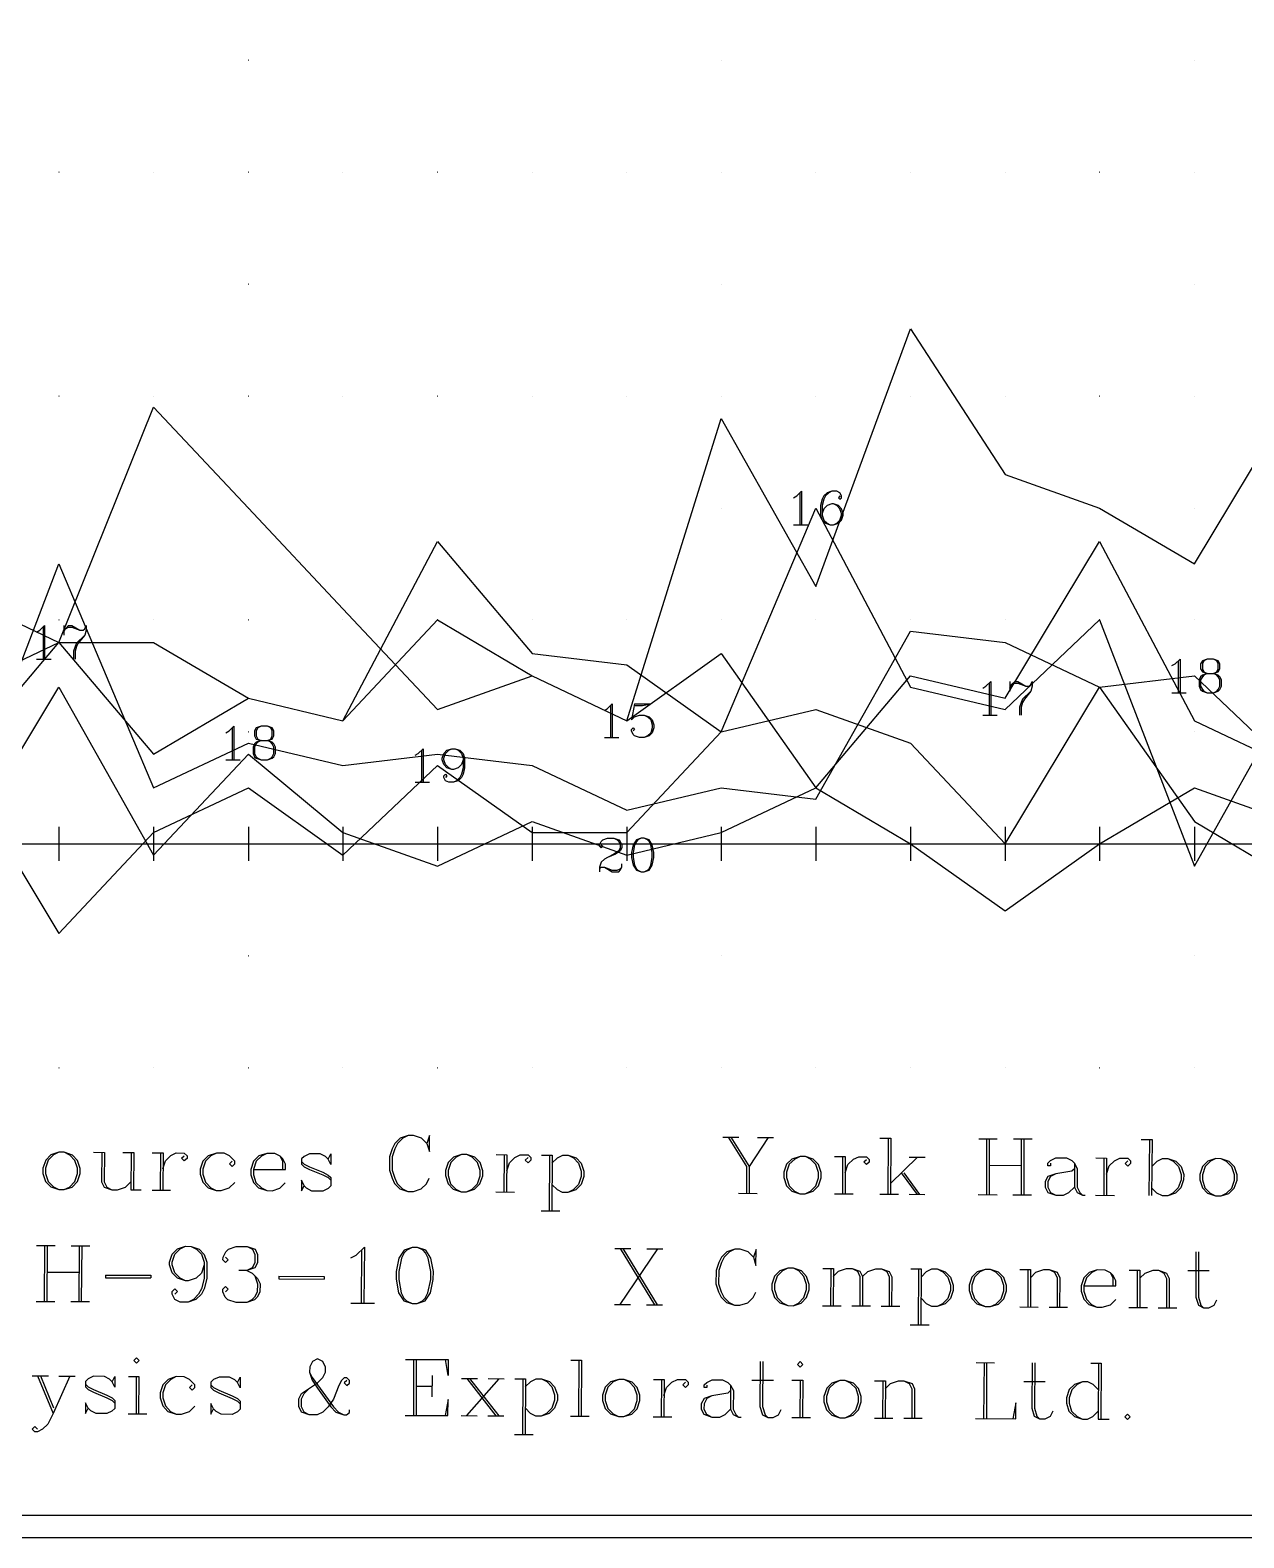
# Model space of a CAD drawing. Extents: x 10 to 200, y 0 to 250.
# Drawn here: x 98.9 to 153.1, y 0 to 67.3 of the extents above; entities that cross this region are included whole.
import ezdxf

# ---------------------------------------------------------------- set-up
doc = ezdxf.new("R2010")
doc.units = 0
doc.linetypes.add('1', pattern=[0])
for name, color, linetype in [('1', 7, '1'), ('2', 7, '1'), ('3', 7, '1')]:
    doc.layers.add(name, color=color, linetype=linetype)

msp = doc.modelspace()

# ---------------------------------------------------------------- linework, layer by layer
at = {"layer": '1'}
for p, q in [((133.24, 46.68), (133.24, 45.25)), ((132.96, 45.25), (133.6, 45.25)), ((99.44, 40.68), (99.44, 39.25)), ((100.37, 40.75), (100.37, 40.32)), ((99.15, 39.25), (99.8, 39.25)), ((150.14, 39.18), (150.14, 37.75)), ((141.69, 38.18), (141.69, 36.75)), ((142.62, 38.25), (142.62, 37.82)), ((149.86, 37.75), (150.5, 37.75)), ((124.79, 37.18), (124.79, 35.75)), ((125.86, 37.25), (125.72, 36.54)), ((125.86, 37.25), (126.58, 37.25)), ((141.41, 36.75), (142.05, 36.75)), ((107.89, 36.18), (107.89, 34.75)), ((124.51, 35.75), (125.15, 35.75)), ((116.34, 35.18), (116.34, 33.75)), ((107.61, 34.75), (108.25, 34.75)), ((116.06, 33.75), (116.7, 33.75)), ((100.15, 31.76), (100.15, 30.24)), ((104.38, 31.76), (104.38, 30.24)), ((108.61, 31.76), (108.61, 30.24)), ((112.83, 31.76), (112.83, 30.24)), ((117.06, 31.76), (117.06, 30.24)), ((121.28, 31.76), (121.28, 30.24)), ((125.51, 31.76), (125.51, 30.24)), ((129.73, 31.76), (129.73, 30.24)), ((133.96, 31.76), (133.96, 30.24)), ((138.18, 31.76), (138.18, 30.24)), ((142.41, 31.76), (142.41, 30.24)), ((146.63, 31.76), (146.63, 30.24)), ((150.86, 31.76), (150.86, 30.24)), ((99.39, 31), (100.92, 31)), ((103.62, 31), (105.14, 31)), ((107.84, 31), (109.37, 31)), ((112.07, 31), (113.59, 31)), ((116.29, 31), (117.82, 31)), ((120.52, 31), (122.04, 31)), ((124.75, 31), (126.27, 31)), ((128.97, 31), (130.49, 31)), ((133.2, 31), (134.72, 31)), ((137.42, 31), (138.94, 31)), ((141.65, 31), (143.17, 31)), ((145.87, 31), (147.4, 31)), ((150.1, 31), (151.62, 31))]:
    msp.add_line(p, q, dxfattribs=at)
for points in [[(95.93, 38), (100.15, 40), (104.38, 50.5), (108.61, 46), (112.83, 41.5), (117.06, 37), (121.28, 38.5), (125.51, 36.5), (129.73, 50), (133.96, 42.5), (138.18, 54), (142.41, 47.5), (146.63, 46), (150.86, 43.5), (155.08, 50.5), (159.31, 36.5), (163.54, 51), (167.76, 38.5), (171.99, 48), (176.21, 39.5), (180.44, 53), (184.66, 36), (188.89, 41), (191, 39)], [(132.96, 46.46), (133.1, 46.54), (133.31, 46.75), (133.31, 45.25)], [(135.03, 46.54), (134.96, 46.46), (135.03, 46.39), (135.1, 46.46), (135.1, 46.54), (135.03, 46.68), (134.89, 46.75), (134.67, 46.75), (134.46, 46.68), (134.31, 46.54), (134.24, 46.39), (134.17, 46.11), (134.17, 45.68), (134.24, 45.46), (134.39, 45.32), (134.6, 45.25), (134.74, 45.25), (134.96, 45.32), (135.1, 45.46), (135.17, 45.68), (135.17, 45.75), (135.1, 45.96), (134.96, 46.11), (134.74, 46.18), (134.67, 46.18), (134.46, 46.11), (134.31, 45.96), (134.24, 45.75)], [(134.67, 46.75), (134.53, 46.68), (134.39, 46.54), (134.31, 46.39), (134.24, 46.11), (134.24, 45.68), (134.31, 45.46), (134.46, 45.32), (134.6, 45.25)], [(95.93, 42), (100.15, 40), (104.38, 35), (108.61, 37.5), (112.83, 36.5), (117.06, 44.5), (121.28, 39.5), (125.51, 39), (129.73, 36), (133.96, 46), (138.18, 38), (142.41, 37), (146.63, 41), (150.86, 30), (155.08, 37.5), (159.31, 35.5), (163.54, 43.5), (167.76, 34.5), (171.99, 39.5), (176.21, 44.5), (180.44, 43.5), (184.66, 42.5), (188.89, 38.5), (191, 37)], [(134.74, 45.25), (134.89, 45.32), (135.03, 45.46), (135.1, 45.68), (135.1, 45.75), (135.03, 45.96), (134.89, 46.11), (134.74, 46.18)], [(95.93, 35), (100.15, 40), (104.38, 40), (108.61, 37.5), (112.83, 36.5), (117.06, 41), (121.28, 38.5), (125.51, 36.5), (129.73, 39.5), (133.96, 33.5), (138.18, 38.5), (142.41, 37.5), (146.63, 44.5), (150.86, 36.5), (155.08, 34.5), (159.31, 36), (163.54, 34.5), (167.76, 40.5), (171.99, 33.5), (176.21, 39), (180.44, 34), (184.66, 36), (188.89, 39.5), (191, 27)], [(95.93, 32.5), (100.15, 43.5), (104.38, 33.5), (108.61, 35.5), (112.83, 34.5), (117.06, 35), (121.28, 34.5), (125.51, 32.5), (129.73, 33.5), (133.96, 33), (138.18, 40.5), (142.41, 40), (146.63, 38), (150.86, 38.5), (155.08, 34.5), (159.31, 34), (163.54, 31.5), (167.76, 36.5), (171.99, 35.5), (176.21, 38), (180.44, 42.5), (184.66, 36.5), (188.89, 34), (191, 42)], [(99.15, 40.46), (99.3, 40.54), (99.51, 40.75), (99.51, 39.25)], [(100.37, 40.46), (100.44, 40.61), (100.58, 40.75), (100.73, 40.75), (101.08, 40.54), (101.23, 40.54), (101.3, 40.61), (101.37, 40.75)], [(100.44, 40.61), (100.58, 40.68), (100.73, 40.68), (101.08, 40.54)], [(101.37, 40.75), (101.37, 40.54), (101.3, 40.32), (101.01, 39.96), (100.94, 39.82), (100.87, 39.61), (100.87, 39.25)], [(101.3, 40.32), (100.94, 39.96), (100.87, 39.82), (100.8, 39.61), (100.8, 39.25)], [(149.86, 38.96), (150, 39.04), (150.22, 39.25), (150.22, 37.75)], [(151.43, 39.25), (151.22, 39.18), (151.14, 39.04), (151.14, 38.82), (151.22, 38.68), (151.43, 38.61), (151.72, 38.61), (151.93, 38.68), (152, 38.82), (152, 39.04), (151.93, 39.18), (151.72, 39.25), (151.43, 39.25)], [(151.43, 39.25), (151.29, 39.18), (151.22, 39.04), (151.22, 38.82), (151.29, 38.68), (151.43, 38.61)], [(151.72, 38.61), (151.86, 38.68), (151.93, 38.82), (151.93, 39.04), (151.86, 39.18), (151.72, 39.25)], [(151.43, 38.61), (151.22, 38.54), (151.14, 38.46), (151.07, 38.32), (151.07, 38.04), (151.14, 37.89), (151.22, 37.82), (151.43, 37.75), (151.72, 37.75), (151.93, 37.82), (152, 37.89), (152.07, 38.04), (152.07, 38.32), (152, 38.46), (151.93, 38.54), (151.72, 38.61)], [(151.43, 38.61), (151.29, 38.54), (151.22, 38.46), (151.14, 38.32), (151.14, 38.04), (151.22, 37.89), (151.29, 37.82), (151.43, 37.75)], [(151.72, 37.75), (151.86, 37.82), (151.93, 37.89), (152, 38.04), (152, 38.32), (151.93, 38.46), (151.86, 38.54), (151.72, 38.61)], [(95.93, 34), (100.15, 27), (104.38, 31.5), (108.61, 33.5), (112.83, 30.5), (117.06, 34.5), (121.28, 31.5), (125.51, 31.5), (129.73, 36), (133.96, 37), (138.18, 35.5), (142.41, 31), (146.63, 38), (150.86, 32), (155.08, 29.5), (159.31, 31), (163.54, 33.5), (167.76, 31.5), (171.99, 36.5), (176.21, 31), (180.44, 35), (184.66, 35), (188.89, 33.5), (191, 35)], [(95.93, 31), (100.15, 38), (104.38, 30.5), (108.61, 35), (112.83, 31.5), (117.06, 30), (121.28, 32), (125.51, 30.5), (129.73, 31.5), (133.96, 33.5), (138.18, 31), (142.41, 28), (146.63, 31), (150.86, 33.5), (155.08, 32), (159.31, 34), (163.54, 31), (167.76, 33), (171.99, 29), (176.21, 30.5), (180.44, 35.5), (184.66, 33), (188.89, 33), (191, 31)], [(141.41, 37.96), (141.55, 38.04), (141.77, 38.25), (141.77, 36.75)], [(142.62, 37.96), (142.69, 38.11), (142.84, 38.25), (142.98, 38.25), (143.34, 38.04), (143.48, 38.04), (143.55, 38.11), (143.62, 38.25)], [(142.69, 38.11), (142.84, 38.18), (142.98, 38.18), (143.34, 38.04)], [(143.55, 37.82), (143.19, 37.46), (143.12, 37.32), (143.05, 37.11), (143.05, 36.75)], [(143.62, 38.25), (143.62, 38.04), (143.55, 37.82), (143.27, 37.46), (143.19, 37.32), (143.12, 37.11), (143.12, 36.75)], [(124.51, 36.96), (124.65, 37.04), (124.86, 37.25), (124.86, 35.75)], [(125.86, 37.18), (126.22, 37.18), (126.58, 37.25)], [(125.72, 36.54), (125.86, 36.68), (126.08, 36.75), (126.29, 36.75), (126.51, 36.68), (126.65, 36.54), (126.72, 36.32), (126.72, 36.18), (126.65, 35.96), (126.51, 35.82), (126.29, 35.75), (126.08, 35.75), (125.86, 35.82), (125.79, 35.89), (125.72, 36.04), (125.72, 36.11), (125.79, 36.18), (125.86, 36.11), (125.79, 36.04)], [(126.29, 36.75), (126.44, 36.68), (126.58, 36.54), (126.65, 36.32), (126.65, 36.18), (126.58, 35.96), (126.44, 35.82), (126.29, 35.75)], [(107.61, 35.96), (107.75, 36.04), (107.96, 36.25), (107.96, 34.75)], [(109.18, 36.25), (108.96, 36.18), (108.89, 36.04), (108.89, 35.82), (108.96, 35.68), (109.18, 35.61), (109.46, 35.61), (109.68, 35.68), (109.75, 35.82), (109.75, 36.04), (109.68, 36.18), (109.46, 36.25), (109.18, 36.25)], [(109.18, 36.25), (109.03, 36.18), (108.96, 36.04), (108.96, 35.82), (109.03, 35.68), (109.18, 35.61)], [(109.46, 35.61), (109.61, 35.68), (109.68, 35.82), (109.68, 36.04), (109.61, 36.18), (109.46, 36.25)], [(109.18, 35.61), (108.96, 35.54), (108.89, 35.46), (108.82, 35.32), (108.82, 35.04), (108.89, 34.89), (108.96, 34.82), (109.18, 34.75), (109.46, 34.75), (109.68, 34.82), (109.75, 34.89), (109.82, 35.04), (109.82, 35.32), (109.75, 35.46), (109.68, 35.54), (109.46, 35.61)], [(109.18, 35.61), (109.03, 35.54), (108.96, 35.46), (108.89, 35.32), (108.89, 35.04), (108.96, 34.89), (109.03, 34.82), (109.18, 34.75)], [(109.46, 34.75), (109.61, 34.82), (109.68, 34.89), (109.75, 35.04), (109.75, 35.32), (109.68, 35.46), (109.61, 35.54), (109.46, 35.61)], [(116.06, 34.96), (116.2, 35.04), (116.41, 35.25), (116.41, 33.75)], [(118.2, 34.75), (118.13, 34.54), (117.98, 34.39), (117.77, 34.32), (117.7, 34.32), (117.48, 34.39), (117.34, 34.54), (117.27, 34.75), (117.27, 34.82), (117.34, 35.04), (117.48, 35.18), (117.7, 35.25), (117.84, 35.25), (118.06, 35.18), (118.2, 35.04), (118.27, 34.82), (118.27, 34.39), (118.2, 34.11), (118.13, 33.96), (117.98, 33.82), (117.77, 33.75), (117.56, 33.75), (117.41, 33.82), (117.34, 33.96), (117.34, 34.04), (117.41, 34.11), (117.48, 34.04), (117.41, 33.96)], [(117.7, 34.32), (117.56, 34.39), (117.41, 34.54), (117.34, 34.75), (117.34, 34.82), (117.41, 35.04), (117.56, 35.18), (117.7, 35.25)], [(117.84, 35.25), (117.98, 35.18), (118.13, 35.04), (118.2, 34.82), (118.2, 34.39), (118.13, 34.11), (118.06, 33.96), (117.91, 33.82), (117.77, 33.75)], [(95.93, 31), (100.15, 31), (104.38, 31), (108.61, 31), (112.83, 31), (117.06, 31), (121.28, 31), (125.51, 31), (129.73, 31), (133.96, 31), (138.18, 31), (142.41, 31), (146.63, 31), (150.86, 31), (155.08, 31), (159.31, 31), (163.54, 31), (167.76, 31), (171.99, 31), (176.21, 31), (180.44, 31), (184.66, 31), (188.89, 31), (191, 31)], [(124.36, 30.96), (124.44, 30.89), (124.36, 30.82), (124.29, 30.89), (124.29, 30.96), (124.36, 31.11), (124.44, 31.18), (124.65, 31.25), (124.94, 31.25), (125.15, 31.18), (125.22, 31.11), (125.29, 30.96), (125.29, 30.82), (125.22, 30.68), (125.01, 30.54), (124.65, 30.39), (124.51, 30.32), (124.36, 30.18), (124.29, 29.96), (124.29, 29.75)], [(124.94, 31.25), (125.08, 31.18), (125.15, 31.11), (125.22, 30.96), (125.22, 30.82), (125.15, 30.68), (124.94, 30.54), (124.65, 30.39)], [(126.15, 31.25), (125.94, 31.18), (125.79, 30.96), (125.72, 30.61), (125.72, 30.39), (125.79, 30.04), (125.94, 29.82), (126.15, 29.75), (126.29, 29.75), (126.51, 29.82), (126.65, 30.04), (126.72, 30.39), (126.72, 30.61), (126.65, 30.96), (126.51, 31.18), (126.29, 31.25), (126.15, 31.25)], [(126.15, 31.25), (126.01, 31.18), (125.94, 31.11), (125.86, 30.96), (125.79, 30.61), (125.79, 30.39), (125.86, 30.04), (125.94, 29.89), (126.01, 29.82), (126.15, 29.75)], [(126.29, 29.75), (126.44, 29.82), (126.51, 29.89), (126.58, 30.04), (126.65, 30.39), (126.65, 30.61), (126.58, 30.96), (126.51, 31.11), (126.44, 31.18), (126.29, 31.25)], [(124.29, 29.89), (124.36, 29.96), (124.51, 29.96), (124.86, 29.82), (125.08, 29.82), (125.22, 29.89), (125.29, 29.96)], [(124.51, 29.96), (124.86, 29.75), (125.15, 29.75), (125.22, 29.82), (125.29, 29.96), (125.29, 30.11)]]:
    msp.add_lwpolyline(points, dxfattribs=at)
at = {"layer": '2'}
for p, q in [((129.8, 17.89), (130.51, 17.89)), ((131.82, 17.88), (130.98, 16.58)), ((131.35, 17.88), (132.06, 17.88)), ((136.82, 17.85), (137.3, 17.85)), ((137.18, 17.85), (137.17, 15.35)), ((137.3, 17.85), (137.29, 15.35)), ((141.23, 17.83), (142.06, 17.82)), ((141.58, 17.83), (141.57, 15.33)), ((141.7, 17.83), (141.69, 15.33)), ((142.78, 17.82), (143.61, 17.82)), ((143.13, 17.82), (143.12, 15.32)), ((143.25, 17.82), (143.24, 15.32)), ((148.49, 17.79), (148.97, 17.79)), ((148.85, 17.79), (148.83, 15.29)), ((148.97, 17.79), (148.95, 15.29)), ((101.7, 17.22), (102.18, 17.21)), ((103.01, 17.21), (103.49, 17.21)), ((103.37, 17.21), (103.36, 15.54)), ((103.49, 17.21), (103.48, 15.54)), ((104.32, 17.2), (104.8, 17.2)), ((104.68, 17.2), (104.67, 15.53)), ((104.8, 17.2), (104.79, 15.53)), ((119.68, 17.12), (120.15, 17.11)), ((120.03, 17.11), (120.02, 15.45)), ((120.15, 17.11), (120.14, 15.45)), ((121.7, 17.1), (122.18, 17.1)), ((122.06, 17.1), (122.04, 14.6)), ((122.18, 17.1), (122.16, 14.6)), ((134.79, 17.03), (135.27, 17.03)), ((135.15, 17.03), (135.14, 15.36)), ((135.27, 17.03), (135.26, 15.36)), ((138.49, 17.01), (137.29, 15.83)), ((138.13, 17.01), (138.84, 17.01)), ((146.46, 16.97), (146.94, 16.96)), ((146.82, 16.96), (146.81, 15.3)), ((146.94, 16.96), (146.93, 15.3)), ((137.77, 16.3), (138.48, 15.34)), ((137.89, 16.3), (138.59, 15.34)), ((141.7, 16.64), (143.13, 16.63)), ((103.36, 15.54), (103.83, 15.54)), ((104.31, 15.53), (105.14, 15.53)), ((119.67, 15.45), (120.5, 15.44)), ((130.5, 15.39), (131.33, 15.38)), ((134.79, 15.36), (135.62, 15.36)), ((136.81, 15.35), (137.64, 15.35)), ((138.12, 15.35), (138.83, 15.34)), ((141.21, 15.33), (142.05, 15.32)), ((142.76, 15.32), (143.59, 15.32)), ((146.45, 15.3), (147.29, 15.29)), ((121.69, 14.6), (122.52, 14.6)), ((99.15, 13.06), (99.98, 13.06)), ((99.5, 13.06), (99.49, 10.56)), ((99.62, 13.06), (99.61, 10.56)), ((100.69, 13.05), (101.53, 13.05)), ((101.05, 13.05), (101.04, 10.55)), ((101.17, 13.05), (101.15, 10.55)), ((113.67, 12.86), (113.65, 10.48)), ((124.98, 12.92), (125.69, 12.92)), ((126.88, 12.91), (125.2, 10.42)), ((125.22, 12.92), (126.75, 10.41)), ((125.34, 12.92), (126.87, 10.41)), ((126.41, 12.91), (127.12, 12.91)), ((99.61, 11.87), (101.04, 11.86)), ((134.26, 12.03), (134.74, 12.03)), ((134.62, 12.03), (134.61, 10.37)), ((134.74, 12.03), (134.73, 10.36)), ((138.19, 12.01), (138.66, 12.01)), ((138.54, 12.01), (138.53, 9.51)), ((138.66, 12.01), (138.65, 9.51)), ((143.07, 11.98), (143.54, 11.98)), ((143.43, 11.98), (143.42, 10.32)), ((143.54, 11.98), (143.54, 10.32)), ((147.95, 11.96), (148.43, 11.95)), ((148.31, 11.96), (148.3, 10.29)), ((148.43, 11.95), (148.42, 10.29)), ((150.57, 11.94), (151.52, 11.94)), ((99.13, 10.56), (99.96, 10.56)), ((100.68, 10.55), (101.51, 10.55)), ((113.18, 10.49), (114.25, 10.48)), ((124.96, 10.42), (125.68, 10.42)), ((126.39, 10.41), (127.11, 10.41)), ((134.25, 10.37), (135.08, 10.36)), ((135.56, 10.36), (136.39, 10.36)), ((136.87, 10.35), (137.7, 10.35)), ((143.06, 10.32), (143.89, 10.31)), ((144.37, 10.31), (145.2, 10.31)), ((147.94, 10.29), (148.77, 10.29)), ((149.25, 10.28), (150.08, 10.28)), ((138.17, 9.51), (139.01, 9.51)), ((115.99, 7.97), (115.98, 5.47)), ((116.11, 7.97), (116.1, 5.47)), ((123.01, 7.93), (123.49, 7.93)), ((123.37, 7.93), (123.36, 5.43)), ((123.49, 7.93), (123.48, 5.43)), ((141.11, 7.83), (141.94, 7.82)), ((141.47, 7.83), (141.45, 5.33)), ((141.58, 7.83), (141.57, 5.33)), ((146.23, 7.8), (146.7, 7.8)), ((146.58, 7.8), (146.57, 5.3)), ((146.7, 7.8), (146.69, 5.3)), ((98.96, 7.23), (99.68, 7.23)), ((99.2, 7.23), (99.9, 5.56)), ((99.32, 7.23), (99.91, 5.8)), ((100.15, 7.22), (100.87, 7.22)), ((103.25, 7.21), (103.72, 7.2)), ((103.6, 7.21), (103.6, 5.54)), ((103.72, 7.2), (103.71, 5.54)), ((116.1, 6.78), (116.82, 6.77)), ((116.82, 7.25), (116.81, 6.3)), ((118.13, 7.12), (118.84, 7.12)), ((119.79, 7.11), (118.36, 5.46)), ((118.37, 7.12), (119.67, 5.45)), ((118.49, 7.12), (119.79, 5.45)), ((119.32, 7.12), (120.03, 7.11)), ((120.51, 7.11), (120.99, 7.11)), ((120.87, 7.11), (120.85, 4.61)), ((120.99, 7.11), (120.97, 4.61)), ((126.7, 7.08), (127.18, 7.07)), ((127.06, 7.07), (127.05, 5.41)), ((127.18, 7.07), (127.17, 5.41)), ((131.1, 7.05), (132.06, 7.05)), ((132.89, 7.04), (133.37, 7.04)), ((133.25, 7.04), (133.24, 5.37)), ((133.37, 7.04), (133.36, 5.37)), ((136.58, 7.02), (137.06, 7.02)), ((136.94, 7.02), (136.93, 5.35)), ((137.06, 7.02), (137.05, 5.35)), ((143.25, 6.98), (144.2, 6.98)), ((103.24, 5.54), (104.07, 5.54)), ((118.12, 5.46), (118.83, 5.45)), ((119.31, 5.45), (120.02, 5.45)), ((123, 5.43), (123.83, 5.43)), ((126.69, 5.41), (127.52, 5.4)), ((132.88, 5.37), (133.71, 5.37)), ((136.57, 5.35), (137.4, 5.35)), ((137.88, 5.35), (138.71, 5.34)), ((146.57, 5.3), (147.05, 5.3)), ((120.5, 4.61), (121.33, 4.61))]:
    msp.add_line(p, q, dxfattribs=at)
for points in [[(11, 1), (11, 249), (199, 249), (199, 1), (11, 1)], [(108.61, 66), (108.6, 66), (108.6, 66), (108.61, 66), (108.61, 66)], [(129.73, 66), (129.73, 66), (129.73, 66), (129.73, 66), (129.73, 66)], [(150.86, 66), (150.86, 66), (150.86, 66), (150.86, 66), (150.86, 66)], [(100.16, 61), (100.15, 61), (100.15, 61), (100.16, 61), (100.16, 61)], [(104.38, 61), (104.38, 61), (104.38, 61), (104.38, 61), (104.38, 61)], [(108.61, 61), (108.6, 61), (108.6, 61), (108.61, 61), (108.61, 61)], [(108.61, 61), (108.6, 61), (108.6, 61), (108.61, 61), (108.61, 61)], [(112.83, 61), (112.83, 61), (112.83, 61), (112.83, 61), (112.83, 61)], [(117.06, 61), (117.05, 61), (117.05, 61), (117.06, 61), (117.06, 61)], [(121.28, 61), (121.28, 61), (121.28, 61), (121.28, 61), (121.28, 61)], [(125.51, 61), (125.51, 61), (125.51, 61), (125.51, 61), (125.51, 61)], [(129.73, 61), (129.73, 61), (129.73, 61), (129.73, 61), (129.73, 61)], [(129.73, 61), (129.73, 61), (129.73, 61), (129.73, 61), (129.73, 61)], [(133.96, 61), (133.96, 61), (133.96, 61), (133.96, 61), (133.96, 61)], [(138.18, 61), (138.18, 61), (138.18, 61), (138.18, 61), (138.18, 61)], [(142.41, 61), (142.41, 61), (142.41, 61), (142.41, 61), (142.41, 61)], [(146.64, 61), (146.63, 61), (146.63, 61), (146.64, 61), (146.64, 61)], [(150.86, 61), (150.86, 61), (150.86, 61), (150.86, 61), (150.86, 61)], [(150.86, 61), (150.86, 61), (150.86, 61), (150.86, 61), (150.86, 61)], [(108.61, 56), (108.6, 56), (108.6, 56), (108.61, 56), (108.61, 56)], [(129.73, 56), (129.73, 56), (129.73, 56), (129.73, 56), (129.73, 56)], [(150.86, 56), (150.86, 56), (150.86, 56), (150.86, 56), (150.86, 56)], [(100.16, 51), (100.15, 51), (100.15, 51), (100.16, 51), (100.16, 51)], [(104.38, 51), (104.38, 51), (104.38, 51), (104.38, 51), (104.38, 51)], [(108.61, 51), (108.6, 51), (108.6, 51), (108.61, 51), (108.61, 51)], [(108.61, 51), (108.6, 51), (108.6, 51), (108.61, 51), (108.61, 51)], [(112.83, 51), (112.83, 51), (112.83, 51), (112.83, 51), (112.83, 51)], [(117.06, 51), (117.05, 51), (117.05, 51), (117.06, 51), (117.06, 51)], [(121.28, 51), (121.28, 51), (121.28, 51), (121.28, 51), (121.28, 51)], [(125.51, 51), (125.51, 51), (125.51, 51), (125.51, 51), (125.51, 51)], [(129.73, 51), (129.73, 51), (129.73, 51), (129.73, 51), (129.73, 51)], [(129.73, 51), (129.73, 51), (129.73, 51), (129.73, 51), (129.73, 51)], [(133.96, 51), (133.96, 51), (133.96, 51), (133.96, 51), (133.96, 51)], [(138.18, 51), (138.18, 51), (138.18, 51), (138.18, 51), (138.18, 51)], [(142.41, 51), (142.41, 51), (142.41, 51), (142.41, 51), (142.41, 51)], [(146.64, 51), (146.63, 51), (146.63, 51), (146.64, 51), (146.64, 51)], [(150.86, 51), (150.86, 51), (150.86, 51), (150.86, 51), (150.86, 51)], [(150.86, 51), (150.86, 51), (150.86, 51), (150.86, 51), (150.86, 51)], [(108.61, 46), (108.6, 46), (108.6, 46), (108.61, 46), (108.61, 46)], [(129.73, 46), (129.73, 46), (129.73, 46), (129.73, 46), (129.73, 46)], [(150.86, 46), (150.86, 46), (150.86, 46), (150.86, 46), (150.86, 46)], [(100.16, 41), (100.15, 41), (100.15, 41), (100.16, 41), (100.16, 41)], [(104.38, 41), (104.38, 41), (104.38, 41), (104.38, 41), (104.38, 41)], [(108.61, 41), (108.6, 41), (108.6, 41), (108.61, 41), (108.61, 41)], [(108.61, 41), (108.6, 41), (108.6, 41), (108.61, 41), (108.61, 41)], [(112.83, 41), (112.83, 41), (112.83, 41), (112.83, 41), (112.83, 41)], [(117.06, 41), (117.05, 41), (117.05, 41), (117.06, 41), (117.06, 41)], [(121.28, 41), (121.28, 41), (121.28, 41), (121.28, 41), (121.28, 41)], [(125.51, 41), (125.51, 41), (125.51, 41), (125.51, 41), (125.51, 41)], [(129.73, 41), (129.73, 41), (129.73, 41), (129.73, 41), (129.73, 41)], [(129.73, 41), (129.73, 41), (129.73, 41), (129.73, 41), (129.73, 41)], [(133.96, 41), (133.96, 41), (133.96, 41), (133.96, 41), (133.96, 41)], [(138.18, 41), (138.18, 41), (138.18, 41), (138.18, 41), (138.18, 41)], [(142.41, 41), (142.41, 41), (142.41, 41), (142.41, 41), (142.41, 41)], [(146.64, 41), (146.63, 41), (146.63, 41), (146.64, 41), (146.64, 41)], [(150.86, 41), (150.86, 41), (150.86, 41), (150.86, 41), (150.86, 41)], [(150.86, 41), (150.86, 41), (150.86, 41), (150.86, 41), (150.86, 41)], [(108.61, 36), (108.6, 36), (108.6, 36), (108.61, 36), (108.61, 36)], [(129.73, 36), (129.73, 36), (129.73, 36), (129.73, 36), (129.73, 36)], [(150.86, 36), (150.86, 36), (150.86, 36), (150.86, 36), (150.86, 36)], [(100.16, 31), (100.15, 31), (100.15, 31), (100.16, 31), (100.16, 31)], [(104.38, 31), (104.38, 31), (104.38, 31), (104.38, 31), (104.38, 31)], [(108.61, 31), (108.6, 31), (108.6, 31), (108.61, 31), (108.61, 31)], [(108.61, 31), (108.6, 31), (108.6, 31), (108.61, 31), (108.61, 31)], [(112.83, 31), (112.83, 31), (112.83, 31), (112.83, 31), (112.83, 31)], [(117.06, 31), (117.05, 31), (117.05, 31), (117.06, 31), (117.06, 31)], [(121.28, 31), (121.28, 31), (121.28, 31), (121.28, 31), (121.28, 31)], [(125.51, 31), (125.51, 31), (125.51, 31), (125.51, 31), (125.51, 31)], [(129.73, 31), (129.73, 31), (129.73, 31), (129.73, 31), (129.73, 31)], [(129.73, 31), (129.73, 31), (129.73, 31), (129.73, 31), (129.73, 31)], [(133.96, 31), (133.96, 31), (133.96, 31), (133.96, 31), (133.96, 31)], [(138.18, 31), (138.18, 31), (138.18, 31), (138.18, 31), (138.18, 31)], [(142.41, 31), (142.41, 31), (142.41, 31), (142.41, 31), (142.41, 31)], [(146.64, 31), (146.63, 31), (146.63, 31), (146.64, 31), (146.64, 31)], [(150.86, 31), (150.86, 31), (150.86, 31), (150.86, 31), (150.86, 31)], [(150.86, 31), (150.86, 31), (150.86, 31), (150.86, 31), (150.86, 31)], [(108.61, 26), (108.6, 26), (108.6, 26), (108.61, 26), (108.61, 26)], [(129.73, 26), (129.73, 26), (129.73, 26), (129.73, 26), (129.73, 26)], [(150.86, 26), (150.86, 26), (150.86, 26), (150.86, 26), (150.86, 26)], [(100.16, 21), (100.15, 21), (100.15, 21), (100.16, 21), (100.16, 21)], [(104.38, 21), (104.38, 21), (104.38, 21), (104.38, 21), (104.38, 21)], [(108.61, 21), (108.6, 21), (108.6, 21), (108.61, 21), (108.61, 21)], [(108.61, 21), (108.6, 21), (108.6, 21), (108.61, 21), (108.61, 21)], [(112.83, 21), (112.83, 21), (112.83, 21), (112.83, 21), (112.83, 21)], [(117.06, 21), (117.05, 21), (117.05, 21), (117.06, 21), (117.06, 21)], [(121.28, 21), (121.28, 21), (121.28, 21), (121.28, 21), (121.28, 21)], [(125.51, 21), (125.51, 21), (125.51, 21), (125.51, 21), (125.51, 21)], [(129.73, 21), (129.73, 21), (129.73, 21), (129.73, 21), (129.73, 21)], [(129.73, 21), (129.73, 21), (129.73, 21), (129.73, 21), (129.73, 21)], [(133.96, 21), (133.96, 21), (133.96, 21), (133.96, 21), (133.96, 21)], [(138.18, 21), (138.18, 21), (138.18, 21), (138.18, 21), (138.18, 21)], [(142.41, 21), (142.41, 21), (142.41, 21), (142.41, 21), (142.41, 21)], [(146.64, 21), (146.63, 21), (146.63, 21), (146.64, 21), (146.64, 21)], [(150.86, 21), (150.86, 21), (150.86, 21), (150.86, 21), (150.86, 21)], [(150.86, 21), (150.86, 21), (150.86, 21), (150.86, 21), (150.86, 21)], [(116.58, 17.61), (116.7, 17.25), (116.7, 17.97), (116.58, 17.61), (116.35, 17.85), (115.99, 17.97), (115.75, 17.97), (115.39, 17.85), (115.15, 17.62), (115.03, 17.38), (114.91, 17.02), (114.91, 16.43), (115.03, 16.07), (115.14, 15.83), (115.38, 15.59), (115.74, 15.47), (115.98, 15.47), (116.33, 15.59), (116.57, 15.82), (116.69, 16.06)], [(115.75, 17.97), (115.51, 17.85), (115.27, 17.62), (115.15, 17.38), (115.03, 17.02), (115.03, 16.43), (115.15, 16.07), (115.26, 15.83), (115.5, 15.59), (115.74, 15.47)], [(130.04, 17.89), (130.86, 16.58), (130.86, 15.39)], [(130.16, 17.89), (130.98, 16.58), (130.98, 15.39)], [(100.15, 17.22), (99.79, 17.11), (99.56, 16.87), (99.43, 16.51), (99.43, 16.28), (99.55, 15.92), (99.79, 15.68), (100.14, 15.56), (100.38, 15.56), (100.74, 15.67), (100.98, 15.91), (101.1, 16.27), (101.1, 16.5), (100.98, 16.86), (100.75, 17.1), (100.39, 17.22), (100.15, 17.22)], [(100.15, 17.22), (99.91, 17.11), (99.67, 16.87), (99.55, 16.51), (99.55, 16.28), (99.67, 15.92), (99.91, 15.68), (100.14, 15.56)], [(100.38, 15.56), (100.62, 15.67), (100.86, 15.91), (100.98, 16.27), (100.98, 16.51), (100.86, 16.86), (100.63, 17.1), (100.39, 17.22)], [(102.06, 17.21), (102.05, 15.9), (102.17, 15.67), (102.52, 15.54), (102.76, 15.54), (103.12, 15.66), (103.36, 15.9)], [(102.18, 17.21), (102.17, 15.9), (102.29, 15.66), (102.52, 15.54)], [(104.79, 16.48), (104.91, 16.84), (105.15, 17.08), (105.39, 17.2), (105.75, 17.19), (105.87, 17.07), (105.87, 16.95), (105.75, 16.84), (105.63, 16.96), (105.75, 17.07)], [(107.89, 16.82), (107.77, 16.71), (107.89, 16.59), (108.01, 16.7), (108.01, 16.82), (107.77, 17.06), (107.53, 17.18), (107.18, 17.19), (106.82, 17.07), (106.58, 16.83), (106.46, 16.47), (106.46, 16.24), (106.57, 15.88), (106.81, 15.64), (107.17, 15.52), (107.4, 15.52), (107.76, 15.63), (108, 15.87)], [(107.18, 17.19), (106.94, 17.07), (106.7, 16.83), (106.58, 16.47), (106.58, 16.24), (106.69, 15.88), (106.93, 15.64), (107.17, 15.52)], [(108.84, 16.46), (110.27, 16.45), (110.27, 16.69), (110.15, 16.93), (110.03, 17.05), (109.8, 17.17), (109.44, 17.17), (109.08, 17.06), (108.84, 16.82), (108.72, 16.46), (108.72, 16.22), (108.84, 15.87), (109.07, 15.63), (109.43, 15.51), (109.67, 15.5), (110.02, 15.62), (110.26, 15.86)], [(109.44, 17.17), (109.2, 17.05), (108.96, 16.82), (108.84, 16.46), (108.84, 16.22), (108.95, 15.87), (109.19, 15.63), (109.43, 15.51)], [(110.15, 16.45), (110.15, 16.81), (110.03, 17.05)], [(112.17, 16.92), (112.29, 17.16), (112.29, 16.68), (112.17, 16.92), (112.06, 17.04), (111.82, 17.16), (111.34, 17.16), (111.1, 17.04), (110.98, 16.93), (110.98, 16.69), (111.1, 16.57), (111.34, 16.45), (111.93, 16.21), (112.17, 16.09), (112.29, 15.97)], [(118.13, 17.12), (117.77, 17.01), (117.53, 16.77), (117.41, 16.41), (117.41, 16.18), (117.53, 15.82), (117.76, 15.58), (118.12, 15.46), (118.36, 15.46), (118.71, 15.57), (118.95, 15.81), (119.08, 16.17), (119.08, 16.4), (118.96, 16.76), (118.72, 17), (118.37, 17.12), (118.13, 17.12)], [(118.13, 17.12), (117.89, 17.01), (117.65, 16.77), (117.53, 16.41), (117.53, 16.18), (117.64, 15.82), (117.88, 15.58), (118.12, 15.46)], [(118.36, 15.46), (118.6, 15.57), (118.84, 15.81), (118.96, 16.17), (118.96, 16.41), (118.84, 16.76), (118.6, 17), (118.37, 17.12)], [(120.15, 16.4), (120.27, 16.75), (120.51, 16.99), (120.75, 17.11), (121.1, 17.11), (121.22, 16.99), (121.22, 16.87), (121.1, 16.75), (120.98, 16.87), (121.1, 16.99)], [(122.17, 16.74), (122.41, 16.98), (122.65, 17.1), (122.89, 17.1), (123.25, 16.98), (123.48, 16.74), (123.6, 16.38), (123.6, 16.14), (123.48, 15.78), (123.24, 15.55), (122.88, 15.43), (122.64, 15.43), (122.41, 15.55), (122.17, 15.79)], [(122.89, 17.1), (123.13, 16.98), (123.36, 16.74), (123.48, 16.38), (123.48, 16.14), (123.36, 15.79), (123.12, 15.55), (122.88, 15.43)], [(133.25, 17.04), (132.89, 16.92), (132.65, 16.69), (132.53, 16.33), (132.53, 16.09), (132.64, 15.73), (132.88, 15.49), (133.24, 15.37), (133.48, 15.37), (133.83, 15.49), (134.07, 15.73), (134.19, 16.08), (134.2, 16.32), (134.08, 16.68), (133.84, 16.92), (133.49, 17.04), (133.25, 17.04)], [(133.25, 17.04), (133.01, 16.92), (132.77, 16.69), (132.65, 16.33), (132.65, 16.09), (132.76, 15.73), (133, 15.49), (133.24, 15.37)], [(133.48, 15.37), (133.71, 15.49), (133.95, 15.73), (134.08, 16.08), (134.08, 16.32), (133.96, 16.68), (133.72, 16.92), (133.49, 17.04)], [(135.27, 16.31), (135.39, 16.67), (135.63, 16.91), (135.87, 17.02), (136.22, 17.02), (136.34, 16.9), (136.34, 16.78), (136.22, 16.67), (136.1, 16.79), (136.22, 16.9)], [(144.44, 16.74), (144.44, 16.62), (144.32, 16.62), (144.32, 16.74), (144.44, 16.86), (144.68, 16.98), (145.15, 16.97), (145.39, 16.85), (145.51, 16.73), (145.63, 16.49), (145.62, 15.66), (145.74, 15.42), (145.86, 15.3)], [(146.93, 16.25), (147.05, 16.61), (147.29, 16.84), (147.53, 16.96), (147.89, 16.96), (148.01, 16.84), (148.01, 16.72), (147.89, 16.6), (147.77, 16.72), (147.89, 16.84)], [(148.96, 16.59), (149.2, 16.83), (149.44, 16.95), (149.68, 16.95), (150.03, 16.83), (150.27, 16.59), (150.39, 16.23), (150.38, 15.99), (150.26, 15.64), (150.02, 15.4), (149.67, 15.28), (149.43, 15.28), (149.19, 15.4), (148.95, 15.64)], [(149.68, 16.95), (149.91, 16.83), (150.15, 16.59), (150.27, 16.23), (150.27, 15.99), (150.14, 15.64), (149.9, 15.4), (149.67, 15.28)], [(151.82, 16.94), (151.46, 16.82), (151.22, 16.58), (151.1, 16.23), (151.1, 15.99), (151.22, 15.63), (151.45, 15.39), (151.81, 15.27), (152.05, 15.27), (152.4, 15.38), (152.64, 15.62), (152.77, 15.98), (152.77, 16.22), (152.65, 16.57), (152.41, 16.81), (152.06, 16.93), (151.82, 16.94)], [(151.82, 16.94), (151.58, 16.82), (151.34, 16.58), (151.22, 16.22), (151.22, 15.99), (151.33, 15.63), (151.57, 15.39), (151.81, 15.27)], [(152.05, 15.27), (152.29, 15.39), (152.53, 15.62), (152.65, 15.98), (152.65, 16.22), (152.53, 16.57), (152.29, 16.81), (152.06, 16.93)], [(110.98, 16.81), (111.1, 16.69), (111.34, 16.57), (111.93, 16.33), (112.17, 16.2), (112.29, 16.09), (112.29, 15.73), (112.17, 15.61), (111.93, 15.49), (111.45, 15.49), (111.21, 15.62), (111.1, 15.73), (110.98, 15.97), (110.98, 15.5), (111.1, 15.73)], [(145.51, 16.49), (145.39, 16.38), (144.67, 16.26), (144.31, 16.14), (144.19, 15.91), (144.19, 15.67), (144.31, 15.43), (144.67, 15.31), (145.02, 15.31), (145.26, 15.42), (145.5, 15.66)], [(144.67, 16.26), (144.43, 16.14), (144.31, 15.91), (144.31, 15.67), (144.43, 15.43), (144.67, 15.31)], [(145.51, 16.73), (145.5, 15.66), (145.62, 15.42), (145.86, 15.3), (145.98, 15.3)], [(106.64, 12.19), (106.52, 11.83), (106.28, 11.6), (105.92, 11.48), (105.8, 11.48), (105.45, 11.6), (105.21, 11.84), (105.09, 12.2), (105.09, 12.32), (105.21, 12.67), (105.45, 12.91), (105.81, 13.03), (106.05, 13.02), (106.41, 12.9), (106.64, 12.66), (106.76, 12.31), (106.76, 11.59), (106.63, 11.12), (106.51, 10.88), (106.27, 10.64), (105.92, 10.53), (105.56, 10.53), (105.32, 10.65), (105.2, 10.89), (105.21, 11.01), (105.32, 11.12), (105.44, 11), (105.32, 10.89)], [(105.8, 11.48), (105.57, 11.6), (105.33, 11.84), (105.21, 12.2), (105.21, 12.32), (105.33, 12.67), (105.57, 12.91), (105.81, 13.03)], [(106.05, 13.02), (106.29, 12.9), (106.52, 12.67), (106.64, 12.31), (106.64, 11.59), (106.52, 11.12), (106.39, 10.88), (106.16, 10.64), (105.92, 10.53)], [(107.59, 12.54), (107.71, 12.42), (107.59, 12.3), (107.47, 12.42), (107.48, 12.54), (107.6, 12.78), (107.72, 12.9), (108.07, 13.01), (108.55, 13.01), (108.91, 12.89), (109.02, 12.65), (109.02, 12.29), (108.9, 12.06), (108.54, 11.94), (108.19, 11.94)], [(108.55, 13.01), (108.79, 12.89), (108.9, 12.65), (108.9, 12.29), (108.78, 12.06), (108.54, 11.94)], [(113.19, 12.51), (113.43, 12.63), (113.79, 12.98), (113.77, 10.48)], [(115.93, 12.97), (115.57, 12.85), (115.33, 12.5), (115.21, 11.9), (115.21, 11.55), (115.32, 10.95), (115.56, 10.59), (115.92, 10.47), (116.15, 10.47), (116.51, 10.59), (116.75, 10.94), (116.87, 11.54), (116.88, 11.89), (116.76, 12.49), (116.53, 12.85), (116.17, 12.97), (115.93, 12.97)], [(115.93, 12.97), (115.69, 12.85), (115.57, 12.73), (115.45, 12.5), (115.33, 11.9), (115.33, 11.54), (115.44, 10.95), (115.56, 10.71), (115.68, 10.59), (115.92, 10.47)], [(116.15, 10.47), (116.39, 10.59), (116.51, 10.7), (116.63, 10.94), (116.76, 11.54), (116.76, 11.89), (116.64, 12.49), (116.52, 12.73), (116.41, 12.85), (116.17, 12.97)], [(131.17, 12.53), (131.28, 12.17), (131.29, 12.88), (131.17, 12.53), (130.93, 12.77), (130.57, 12.89), (130.34, 12.89), (129.98, 12.77), (129.74, 12.54), (129.62, 12.3), (129.5, 11.94), (129.49, 11.35), (129.61, 10.99), (129.73, 10.75), (129.96, 10.51), (130.32, 10.39), (130.56, 10.39), (130.92, 10.5), (131.16, 10.74), (131.28, 10.98)], [(130.34, 12.89), (130.1, 12.77), (129.86, 12.53), (129.74, 12.3), (129.62, 11.94), (129.61, 11.35), (129.73, 10.99), (129.85, 10.75), (130.08, 10.51), (130.32, 10.39)], [(150.93, 12.77), (150.92, 10.75), (151.04, 10.39), (151.27, 10.27), (151.51, 10.27), (151.75, 10.39), (151.87, 10.63)], [(151.05, 12.77), (151.04, 10.75), (151.15, 10.39), (151.27, 10.27)], [(102.23, 11.74), (104.26, 11.73), (104.26, 11.61)], [(102.23, 11.74), (102.23, 11.62), (104.26, 11.61)], [(108.54, 11.94), (108.78, 11.82), (109.02, 11.58), (109.14, 11.34), (109.13, 10.98), (109.01, 10.75), (108.89, 10.63), (108.54, 10.51), (108.06, 10.51), (107.7, 10.63), (107.58, 10.75), (107.47, 10.99), (107.47, 11.11), (107.59, 11.23), (107.71, 11.11), (107.59, 10.99)], [(108.9, 11.7), (109.02, 11.34), (109.01, 10.98), (108.89, 10.75), (108.77, 10.63), (108.54, 10.51)], [(109.97, 11.69), (111.99, 11.68), (111.99, 11.56)], [(109.97, 11.69), (109.97, 11.57), (111.99, 11.56)], [(132.71, 12.04), (132.35, 11.93), (132.11, 11.69), (131.99, 11.33), (131.99, 11.09), (132.11, 10.74), (132.35, 10.5), (132.7, 10.38), (132.94, 10.37), (133.3, 10.49), (133.54, 10.73), (133.66, 11.08), (133.66, 11.32), (133.54, 11.68), (133.31, 11.92), (132.95, 12.04), (132.71, 12.04)], [(132.71, 12.04), (132.47, 11.92), (132.23, 11.69), (132.11, 11.33), (132.11, 11.09), (132.23, 10.74), (132.46, 10.5), (132.7, 10.38)], [(132.94, 10.37), (133.18, 10.49), (133.42, 10.73), (133.54, 11.09), (133.54, 11.32), (133.42, 11.68), (133.19, 11.92), (132.95, 12.04)], [(134.73, 11.67), (134.97, 11.91), (135.33, 12.03), (135.57, 12.03), (135.92, 11.91), (136.04, 11.67), (136.04, 10.36)], [(135.57, 12.03), (135.81, 11.91), (135.92, 11.67), (135.92, 10.36)], [(136.04, 11.67), (136.28, 11.9), (136.64, 12.02), (136.88, 12.02), (137.23, 11.9), (137.35, 11.66), (137.34, 10.35)], [(136.88, 12.02), (137.12, 11.9), (137.23, 11.66), (137.23, 10.35)], [(138.66, 11.65), (138.9, 11.89), (139.14, 12.01), (139.38, 12.01), (139.73, 11.88), (139.97, 11.64), (140.09, 11.29), (140.09, 11.05), (139.97, 10.69), (139.73, 10.46), (139.37, 10.34), (139.13, 10.34), (138.89, 10.46), (138.66, 10.7)], [(139.38, 12.01), (139.62, 11.88), (139.85, 11.65), (139.97, 11.29), (139.97, 11.05), (139.85, 10.69), (139.61, 10.46), (139.37, 10.34)], [(141.52, 11.99), (141.16, 11.88), (140.92, 11.64), (140.8, 11.28), (140.8, 11.05), (140.92, 10.69), (141.15, 10.45), (141.51, 10.33), (141.75, 10.33), (142.11, 10.44), (142.35, 10.68), (142.47, 11.04), (142.47, 11.27), (142.35, 11.63), (142.12, 11.87), (141.76, 11.99), (141.52, 11.99)], [(141.52, 11.99), (141.28, 11.88), (141.04, 11.64), (140.92, 11.28), (140.92, 11.04), (141.04, 10.69), (141.27, 10.45), (141.51, 10.33)], [(141.75, 10.33), (141.99, 10.44), (142.23, 10.68), (142.35, 11.04), (142.35, 11.27), (142.23, 11.63), (142, 11.87), (141.76, 11.99)], [(143.54, 11.62), (143.78, 11.86), (144.14, 11.98), (144.38, 11.98), (144.73, 11.86), (144.85, 11.62), (144.84, 10.31)], [(144.38, 11.98), (144.62, 11.86), (144.73, 11.62), (144.73, 10.31)], [(145.92, 11.25), (147.35, 11.25), (147.35, 11.48), (147.23, 11.72), (147.12, 11.84), (146.88, 11.96), (146.52, 11.97), (146.16, 11.85), (145.92, 11.61), (145.8, 11.26), (145.8, 11.02), (145.92, 10.66), (146.15, 10.42), (146.51, 10.3), (146.75, 10.3), (147.11, 10.41), (147.35, 10.65)], [(146.52, 11.97), (146.28, 11.85), (146.04, 11.61), (145.92, 11.25), (145.92, 11.02), (146.04, 10.66), (146.27, 10.42), (146.51, 10.3)], [(147.23, 11.25), (147.23, 11.6), (147.12, 11.84)], [(148.42, 11.6), (148.66, 11.83), (149.02, 11.95), (149.26, 11.95), (149.62, 11.83), (149.73, 11.59), (149.73, 10.28)], [(149.26, 11.95), (149.5, 11.83), (149.61, 11.59), (149.61, 10.28)], [(103.61, 8.04), (103.49, 7.92), (103.61, 7.8), (103.73, 7.92), (103.61, 8.04)], [(113.01, 7.03), (112.89, 6.92), (113.01, 6.8), (113.13, 6.91), (113.13, 7.03), (113.01, 7.15), (112.89, 7.15), (112.77, 7.03), (112.65, 6.8), (112.41, 6.2), (112.17, 5.85), (111.93, 5.61), (111.69, 5.49), (111.33, 5.5), (110.98, 5.62), (110.86, 5.86), (110.86, 6.21), (110.98, 6.45), (111.7, 6.92), (111.94, 7.16), (112.06, 7.4), (112.06, 7.63), (111.94, 7.87), (111.7, 7.99), (111.47, 7.88), (111.35, 7.64), (111.34, 7.4), (111.46, 7.04), (111.7, 6.68), (112.29, 5.85), (112.52, 5.61), (112.88, 5.49), (113, 5.49), (113.12, 5.6), (113.12, 5.72)], [(115.63, 7.97), (117.54, 7.96), (117.53, 7.25), (117.42, 7.96)], [(131.47, 7.88), (131.45, 5.86), (131.57, 5.5), (131.81, 5.38), (132.05, 5.38), (132.29, 5.5), (132.41, 5.73)], [(131.59, 7.88), (131.57, 5.86), (131.69, 5.5), (131.81, 5.38)], [(133.25, 7.87), (133.13, 7.75), (133.25, 7.63), (133.37, 7.75), (133.25, 7.87)], [(143.61, 7.82), (143.6, 5.79), (143.71, 5.43), (143.95, 5.31), (144.19, 5.31), (144.43, 5.43), (144.55, 5.67)], [(143.73, 7.81), (143.72, 5.79), (143.83, 5.43), (143.95, 5.31)], [(100.63, 7.22), (99.9, 5.56), (99.66, 5.08), (99.42, 4.85), (99.19, 4.73), (99.07, 4.73), (98.95, 4.85), (99.07, 4.97), (99.19, 4.85)], [(101.34, 6.86), (101.46, 6.74), (101.7, 6.62), (102.29, 6.38), (102.53, 6.26), (102.65, 6.14), (102.64, 5.78), (102.52, 5.66), (102.29, 5.55), (101.81, 5.55), (101.57, 5.67), (101.45, 5.79), (101.34, 6.03), (101.33, 5.55), (101.45, 5.79)], [(102.53, 6.97), (102.65, 7.21), (102.65, 6.73), (102.53, 6.97), (102.41, 7.09), (102.18, 7.21), (101.7, 7.22), (101.46, 7.1), (101.34, 6.98), (101.34, 6.74), (101.46, 6.62), (101.7, 6.5), (102.29, 6.26), (102.53, 6.14), (102.65, 6.02)], [(106.1, 6.83), (105.98, 6.72), (106.1, 6.6), (106.22, 6.71), (106.22, 6.83), (105.98, 7.07), (105.75, 7.19), (105.39, 7.2), (105.03, 7.08), (104.79, 6.84), (104.67, 6.48), (104.67, 6.25), (104.79, 5.89), (105.02, 5.65), (105.38, 5.53), (105.62, 5.53), (105.98, 5.64), (106.22, 5.88)], [(105.39, 7.2), (105.15, 7.08), (104.91, 6.84), (104.79, 6.48), (104.79, 6.25), (104.91, 5.89), (105.14, 5.65), (105.38, 5.53)], [(106.94, 6.83), (107.05, 6.71), (107.29, 6.59), (107.89, 6.35), (108.12, 6.23), (108.24, 6.11), (108.24, 5.75), (108.12, 5.63), (107.88, 5.51), (107.4, 5.52), (107.17, 5.64), (107.05, 5.76), (106.93, 6), (106.93, 5.52), (107.05, 5.76)], [(108.13, 6.94), (108.25, 7.18), (108.24, 6.7), (108.13, 6.94), (108.01, 7.06), (107.77, 7.18), (107.3, 7.18), (107.06, 7.07), (106.94, 6.95), (106.94, 6.71), (107.05, 6.59), (107.29, 6.47), (107.88, 6.23), (108.12, 6.11), (108.24, 5.99)], [(111.34, 7.4), (111.46, 7.16), (112.41, 5.85), (112.64, 5.61), (112.88, 5.49)], [(120.98, 6.75), (121.22, 6.99), (121.46, 7.11), (121.7, 7.1), (122.06, 6.98), (122.29, 6.74), (122.41, 6.39), (122.41, 6.15), (122.29, 5.79), (122.05, 5.55), (121.69, 5.44), (121.45, 5.44), (121.21, 5.56), (120.98, 5.8)], [(121.7, 7.1), (121.94, 6.98), (122.17, 6.74), (122.29, 6.39), (122.29, 6.15), (122.17, 5.79), (121.93, 5.56), (121.69, 5.44)], [(125.15, 7.08), (124.79, 6.97), (124.55, 6.73), (124.43, 6.37), (124.43, 6.14), (124.55, 5.78), (124.79, 5.54), (125.14, 5.42), (125.38, 5.42), (125.74, 5.53), (125.98, 5.77), (126.1, 6.13), (126.1, 6.37), (125.98, 6.72), (125.75, 6.96), (125.39, 7.08), (125.15, 7.08)], [(125.15, 7.08), (124.91, 6.97), (124.67, 6.73), (124.55, 6.37), (124.55, 6.14), (124.67, 5.78), (124.91, 5.54), (125.14, 5.42)], [(125.38, 5.42), (125.62, 5.53), (125.86, 5.77), (125.98, 6.13), (125.98, 6.37), (125.86, 6.72), (125.63, 6.96), (125.39, 7.08)], [(127.17, 6.36), (127.29, 6.72), (127.53, 6.95), (127.77, 7.07), (128.13, 7.07), (128.25, 6.95), (128.25, 6.83), (128.13, 6.71), (128.01, 6.83), (128.13, 6.95)], [(129.08, 6.82), (129.08, 6.71), (128.96, 6.71), (128.96, 6.83), (129.08, 6.94), (129.32, 7.06), (129.79, 7.06), (130.03, 6.94), (130.15, 6.82), (130.27, 6.58), (130.26, 5.75), (130.38, 5.51), (130.5, 5.39)], [(130.15, 6.82), (130.14, 5.75), (130.26, 5.51), (130.5, 5.39), (130.62, 5.39)], [(135.03, 7.03), (134.67, 6.91), (134.44, 6.68), (134.31, 6.32), (134.31, 6.08), (134.43, 5.72), (134.67, 5.48), (135.02, 5.36), (135.26, 5.36), (135.62, 5.48), (135.86, 5.72), (135.98, 6.07), (135.98, 6.31), (135.86, 6.67), (135.63, 6.91), (135.27, 7.03), (135.03, 7.03)], [(135.03, 7.03), (134.79, 6.91), (134.55, 6.68), (134.43, 6.32), (134.43, 6.08), (134.55, 5.72), (134.79, 5.48), (135.02, 5.36)], [(135.26, 5.36), (135.5, 5.48), (135.74, 5.72), (135.86, 6.07), (135.86, 6.31), (135.75, 6.67), (135.51, 6.91), (135.27, 7.03)], [(137.05, 6.66), (137.29, 6.9), (137.65, 7.02), (137.89, 7.01), (138.25, 6.89), (138.36, 6.65), (138.36, 5.34)], [(137.89, 7.01), (138.13, 6.89), (138.24, 6.65), (138.24, 5.35)], [(146.58, 6.61), (146.34, 6.85), (146.1, 6.97), (145.87, 6.97), (145.51, 6.85), (145.27, 6.62), (145.15, 6.26), (145.15, 6.02), (145.26, 5.66), (145.5, 5.42), (145.86, 5.3), (146.09, 5.3), (146.33, 5.42), (146.57, 5.66)], [(145.87, 6.97), (145.63, 6.85), (145.39, 6.61), (145.27, 6.26), (145.27, 6.02), (145.38, 5.66), (145.62, 5.42), (145.86, 5.3)], [(111.33, 5.5), (111.1, 5.62), (110.98, 5.85), (110.98, 6.21), (111.1, 6.45), (111.34, 6.69)], [(115.62, 5.47), (117.52, 5.46), (117.53, 6.18), (117.4, 5.46)], [(130.15, 6.58), (130.03, 6.46), (129.31, 6.35), (128.96, 6.23), (128.84, 5.99), (128.84, 5.75), (128.95, 5.52), (129.31, 5.39), (129.67, 5.39), (129.91, 5.51), (130.14, 5.75)], [(129.31, 6.35), (129.08, 6.23), (128.96, 5.99), (128.95, 5.75), (129.07, 5.52), (129.31, 5.39)], [(141.09, 5.33), (142.88, 5.32), (142.88, 6.03), (142.76, 5.32)], [(147.88, 5.53), (147.76, 5.41), (147.88, 5.29), (148, 5.41), (147.88, 5.53)]]:
    msp.add_lwpolyline(points, dxfattribs=at)
at = {"layer": '3'}
msp.add_lwpolyline([(10, 0), (10, 250), (200, 250), (200, 0), (10, 0)], dxfattribs=at)

doc.saveas('drawing.dxf')
